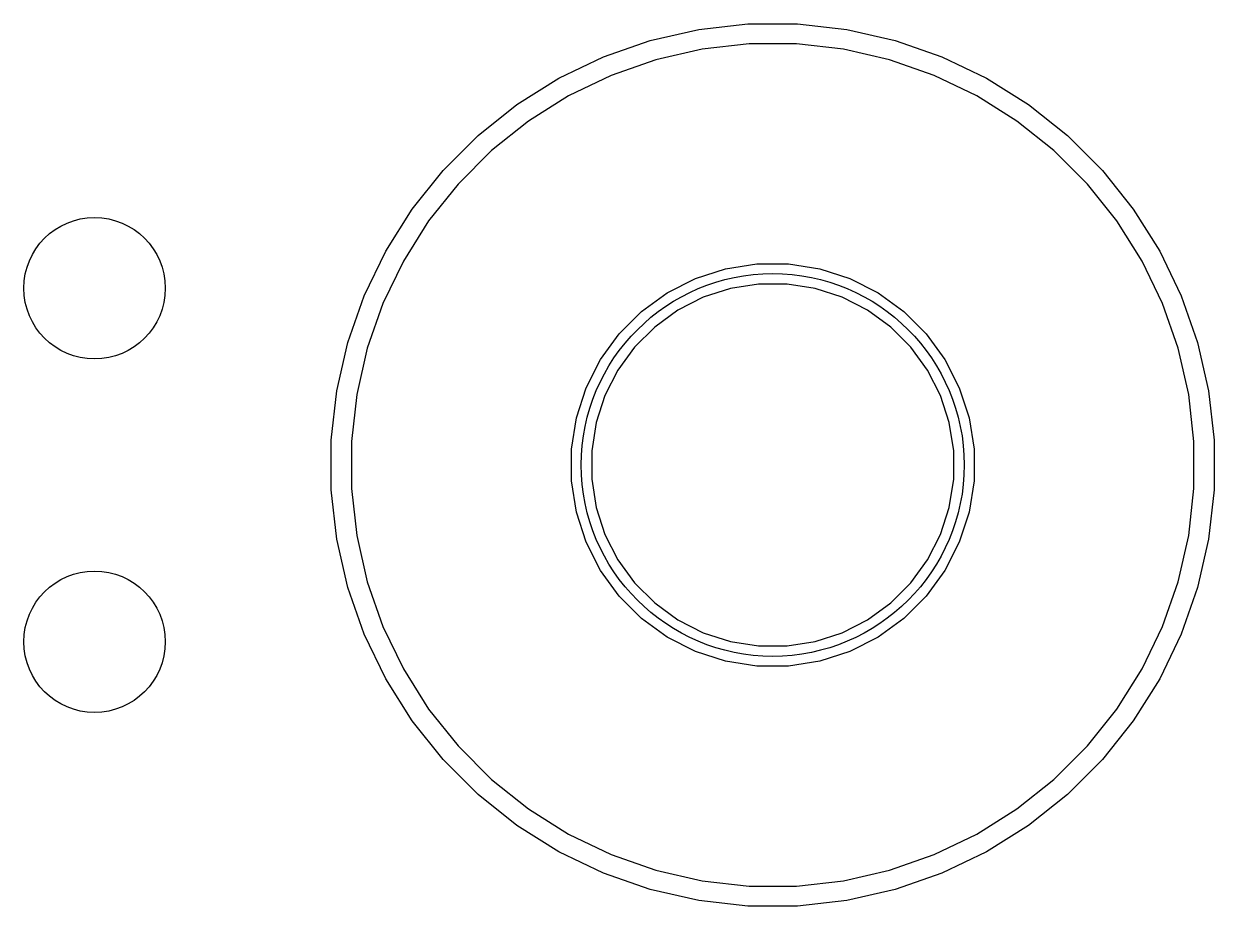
# Model space of a CAD drawing. Header units: inches. Extents: x 1.92 to 4.46, y -4.34 to -2.08.
# Drawn here: x 4.119 to 4.4555, y -2.3295 to -2.0799 of the extents above; entities that cross this region are included whole.
import ezdxf

# ---------------------------------------------------------------- set-up
doc = ezdxf.new("R2010")
doc.units = ezdxf.units.IN
doc.header["$MEASUREMENT"] = 0
doc.layers.add('BLACK', color=250, linetype='CONTINUOUS')

msp = doc.modelspace()

# ---------------------------------------------------------------- linework, layer by layer
at = {"layer": 'BLACK', "linetype": 'CONTINUOUS'}
for p, q in [((4.2961, -2.08461), (4.30977, -2.08149)), ((4.30977, -2.08149), (4.3237, -2.07992)), ((4.3237, -2.07992), (4.33772, -2.07992)), ((4.33772, -2.07992), (4.35165, -2.08149)), ((4.35165, -2.08149), (4.36531, -2.08461)), ((4.28287, -2.08924), (4.2961, -2.08461)), ((4.32402, -2.08563), (4.31073, -2.08713)), ((4.3374, -2.08563), (4.32402, -2.08563)), ((4.35069, -2.08713), (4.3374, -2.08563)), ((4.36531, -2.08461), (4.37854, -2.08924)), ((4.27024, -2.09532), (4.28287, -2.08924)), ((4.31073, -2.08713), (4.29769, -2.0901)), ((4.36373, -2.0901), (4.35069, -2.08713)), ((4.37854, -2.08924), (4.39117, -2.09532)), ((4.29769, -2.0901), (4.28506, -2.09452)), ((4.37636, -2.09452), (4.36373, -2.0901)), ((4.25837, -2.10278), (4.27024, -2.09532)), ((4.28506, -2.09452), (4.27301, -2.10033)), ((4.38841, -2.10033), (4.37636, -2.09452)), ((4.39117, -2.09532), (4.40304, -2.10278)), ((4.24742, -2.11152), (4.25837, -2.10278)), ((4.27301, -2.10033), (4.26168, -2.10744)), ((4.39973, -2.10744), (4.38841, -2.10033)), ((4.40304, -2.10278), (4.414, -2.11152)), ((4.26168, -2.10744), (4.25123, -2.11578)), ((4.41019, -2.11578), (4.39973, -2.10744)), ((4.2375, -2.12143), (4.24742, -2.11152)), ((4.414, -2.11152), (4.42391, -2.12143)), ((4.25123, -2.11578), (4.24177, -2.12524)), ((4.41965, -2.12524), (4.41019, -2.11578)), ((4.22876, -2.13239), (4.2375, -2.12143)), ((4.42391, -2.12143), (4.43265, -2.13239)), ((4.24177, -2.12524), (4.23343, -2.1357)), ((4.42799, -2.1357), (4.41965, -2.12524)), ((4.22131, -2.14426), (4.22876, -2.13239)), ((4.43265, -2.13239), (4.44011, -2.14426)), ((4.23343, -2.1357), (4.22631, -2.14703)), ((4.43511, -2.14703), (4.42799, -2.1357)), ((4.21522, -2.15689), (4.22131, -2.14426)), ((4.22631, -2.14703), (4.22051, -2.15908)), ((4.44091, -2.15908), (4.43511, -2.14703)), ((4.44011, -2.14426), (4.44619, -2.15689)), ((4.30886, -2.15198), (4.31738, -2.14922)), ((4.31738, -2.14922), (4.32623, -2.14781)), ((4.32623, -2.14781), (4.33519, -2.14781)), ((4.33519, -2.14781), (4.34404, -2.14922)), ((4.34404, -2.14922), (4.35255, -2.15198)), ((4.30088, -2.15605), (4.30886, -2.15198)), ((4.32668, -2.15354), (4.31872, -2.1548)), ((4.33474, -2.15354), (4.32668, -2.15354)), ((4.34269, -2.1548), (4.33474, -2.15354)), ((4.35255, -2.15198), (4.36054, -2.15605)), ((4.21059, -2.17012), (4.21522, -2.15689)), ((4.29363, -2.16132), (4.30088, -2.15605)), ((4.31872, -2.1548), (4.31106, -2.15729)), ((4.35036, -2.15729), (4.34269, -2.1548)), ((4.36054, -2.15605), (4.36778, -2.16132)), ((4.44619, -2.15689), (4.45082, -2.17012)), ((4.22051, -2.15908), (4.21609, -2.1717)), ((4.31106, -2.15729), (4.30388, -2.16095)), ((4.35753, -2.16095), (4.35036, -2.15729)), ((4.44533, -2.1717), (4.44091, -2.15908)), ((4.2873, -2.16765), (4.29363, -2.16132)), ((4.30388, -2.16095), (4.29737, -2.16569)), ((4.36405, -2.16569), (4.35753, -2.16095)), ((4.36778, -2.16132), (4.37412, -2.16765)), ((4.29737, -2.16569), (4.29167, -2.17138)), ((4.36975, -2.17138), (4.36405, -2.16569)), ((4.20747, -2.18379), (4.21059, -2.17012)), ((4.28203, -2.1749), (4.2873, -2.16765)), ((4.37412, -2.16765), (4.37938, -2.1749)), ((4.45082, -2.17012), (4.45394, -2.18379)), ((4.21609, -2.1717), (4.21311, -2.18474)), ((4.29167, -2.17138), (4.28693, -2.1779)), ((4.37448, -2.1779), (4.36975, -2.17138)), ((4.44831, -2.18474), (4.44533, -2.1717)), ((4.27797, -2.18288), (4.28203, -2.1749)), ((4.37938, -2.1749), (4.38345, -2.18288)), ((4.28693, -2.1779), (4.28328, -2.18508)), ((4.37814, -2.18508), (4.37448, -2.1779)), ((4.20591, -2.19772), (4.20747, -2.18379)), ((4.2752, -2.1914), (4.27797, -2.18288)), ((4.38345, -2.18288), (4.38622, -2.1914)), ((4.45394, -2.18379), (4.45551, -2.19772)), ((4.21311, -2.18474), (4.21161, -2.19804)), ((4.28328, -2.18508), (4.28079, -2.19274)), ((4.38063, -2.19274), (4.37814, -2.18508)), ((4.4498, -2.19804), (4.44831, -2.18474)), ((4.2738, -2.20025), (4.2752, -2.1914)), ((4.28079, -2.19274), (4.27953, -2.2007)), ((4.38189, -2.2007), (4.38063, -2.19274)), ((4.38622, -2.1914), (4.38762, -2.20025)), ((4.20591, -2.19804), (4.20591, -2.19772)), ((4.20591, -2.21173), (4.20591, -2.19804)), ((4.21161, -2.19804), (4.21161, -2.21141)), ((4.2738, -2.2007), (4.2738, -2.20025)), ((4.2738, -2.2092), (4.2738, -2.2007)), ((4.27953, -2.2007), (4.27953, -2.20875)), ((4.38189, -2.20875), (4.38189, -2.2007)), ((4.38762, -2.20025), (4.38762, -2.2092)), ((4.4498, -2.21141), (4.4498, -2.19804)), ((4.45551, -2.19772), (4.45551, -2.21173)), ((4.2752, -2.21805), (4.2738, -2.2092)), ((4.27953, -2.20875), (4.28079, -2.21671)), ((4.38063, -2.21671), (4.38189, -2.20875)), ((4.38762, -2.2092), (4.38622, -2.21805)), ((4.20747, -2.22566), (4.20591, -2.21173)), ((4.21161, -2.21141), (4.21311, -2.2247)), ((4.44831, -2.2247), (4.4498, -2.21141)), ((4.45551, -2.21173), (4.45394, -2.22566)), ((4.28079, -2.21671), (4.28328, -2.22437)), ((4.37814, -2.22437), (4.38063, -2.21671)), ((4.27797, -2.22657), (4.2752, -2.21805)), ((4.38622, -2.21805), (4.38345, -2.22657)), ((4.28328, -2.22437), (4.28693, -2.23155)), ((4.37448, -2.23155), (4.37814, -2.22437)), ((4.21059, -2.23933), (4.20747, -2.22566)), ((4.21311, -2.2247), (4.21609, -2.23775)), ((4.28203, -2.23455), (4.27797, -2.22657)), ((4.38345, -2.22657), (4.37938, -2.23455)), ((4.44533, -2.23775), (4.44831, -2.2247)), ((4.45394, -2.22566), (4.45082, -2.23933)), ((4.2873, -2.2418), (4.28203, -2.23455)), ((4.28693, -2.23155), (4.29167, -2.23807)), ((4.36975, -2.23807), (4.37448, -2.23155)), ((4.37938, -2.23455), (4.37412, -2.2418)), ((4.21609, -2.23775), (4.22051, -2.25037)), ((4.44091, -2.25037), (4.44533, -2.23775)), ((4.21522, -2.25256), (4.21059, -2.23933)), ((4.29167, -2.23807), (4.29737, -2.24376)), ((4.36405, -2.24376), (4.36975, -2.23807)), ((4.45082, -2.23933), (4.44619, -2.25256)), ((4.29363, -2.24813), (4.2873, -2.2418)), ((4.29737, -2.24376), (4.30388, -2.2485)), ((4.35753, -2.2485), (4.36405, -2.24376)), ((4.37412, -2.2418), (4.36778, -2.24813)), ((4.22051, -2.25037), (4.22631, -2.26242)), ((4.30088, -2.2534), (4.29363, -2.24813)), ((4.30388, -2.2485), (4.31106, -2.25216)), ((4.35036, -2.25216), (4.35753, -2.2485)), ((4.36778, -2.24813), (4.36054, -2.2534)), ((4.43511, -2.26242), (4.44091, -2.25037)), ((4.22131, -2.26519), (4.21522, -2.25256)), ((4.30886, -2.25747), (4.30088, -2.2534)), ((4.31106, -2.25216), (4.31872, -2.25465)), ((4.31872, -2.25465), (4.32668, -2.25591)), ((4.33474, -2.25591), (4.34269, -2.25465)), ((4.34269, -2.25465), (4.35036, -2.25216)), ((4.36054, -2.2534), (4.35255, -2.25747)), ((4.44619, -2.25256), (4.44011, -2.26519)), ((4.31738, -2.26023), (4.30886, -2.25747)), ((4.32668, -2.25591), (4.33474, -2.25591)), ((4.35255, -2.25747), (4.34404, -2.26023)), ((4.32623, -2.26164), (4.31738, -2.26023)), ((4.34404, -2.26023), (4.33519, -2.26164)), ((4.22631, -2.26242), (4.23343, -2.27375)), ((4.33519, -2.26164), (4.32623, -2.26164)), ((4.42799, -2.27375), (4.43511, -2.26242)), ((4.22876, -2.27706), (4.22131, -2.26519)), ((4.44011, -2.26519), (4.43265, -2.27706)), ((4.23343, -2.27375), (4.24177, -2.28421)), ((4.41965, -2.28421), (4.42799, -2.27375)), ((4.2375, -2.28802), (4.22876, -2.27706)), ((4.43265, -2.27706), (4.42391, -2.28802)), ((4.24177, -2.28421), (4.25123, -2.29367)), ((4.41019, -2.29367), (4.41965, -2.28421)), ((4.24742, -2.29793), (4.2375, -2.28802)), ((4.42391, -2.28802), (4.414, -2.29793)), ((4.25123, -2.29367), (4.26168, -2.30201)), ((4.39973, -2.30201), (4.41019, -2.29367)), ((4.25837, -2.30667), (4.24742, -2.29793)), ((4.414, -2.29793), (4.40304, -2.30667)), ((4.26168, -2.30201), (4.27301, -2.30912)), ((4.38841, -2.30912), (4.39973, -2.30201)), ((4.27024, -2.31413), (4.25837, -2.30667)), ((4.40304, -2.30667), (4.39117, -2.31413)), ((4.27301, -2.30912), (4.28506, -2.31493)), ((4.37636, -2.31493), (4.38841, -2.30912)), ((4.28287, -2.32021), (4.27024, -2.31413)), ((4.28506, -2.31493), (4.29769, -2.31934)), ((4.36373, -2.31934), (4.37636, -2.31493)), ((4.39117, -2.31413), (4.37854, -2.32021)), ((4.2961, -2.32484), (4.28287, -2.32021)), ((4.29769, -2.31934), (4.31073, -2.32232)), ((4.35069, -2.32232), (4.36373, -2.31934)), ((4.37854, -2.32021), (4.36531, -2.32484)), ((4.30977, -2.32796), (4.2961, -2.32484)), ((4.31073, -2.32232), (4.32402, -2.32382)), ((4.32402, -2.32382), (4.3374, -2.32382)), ((4.3374, -2.32382), (4.35069, -2.32232)), ((4.36531, -2.32484), (4.35165, -2.32796)), ((4.3237, -2.32953), (4.30977, -2.32796)), ((4.35165, -2.32796), (4.33772, -2.32953)), ((4.33772, -2.32953), (4.3237, -2.32953))]:
    msp.add_line(p, q, dxfattribs=at)
at = {"layer": 'BLACK'}
for centre, radius in [((4.13898, -2.15472), 0.02), ((4.13898, -2.15472), 0.02), ((4.33071, -2.20472), 0.05413), ((4.33071, -2.20472), 0.05413), ((4.13898, -2.25472), 0.02), ((4.13898, -2.25472), 0.02)]:
    msp.add_circle(centre, radius, dxfattribs=at)

doc.saveas('drawing.dxf')
